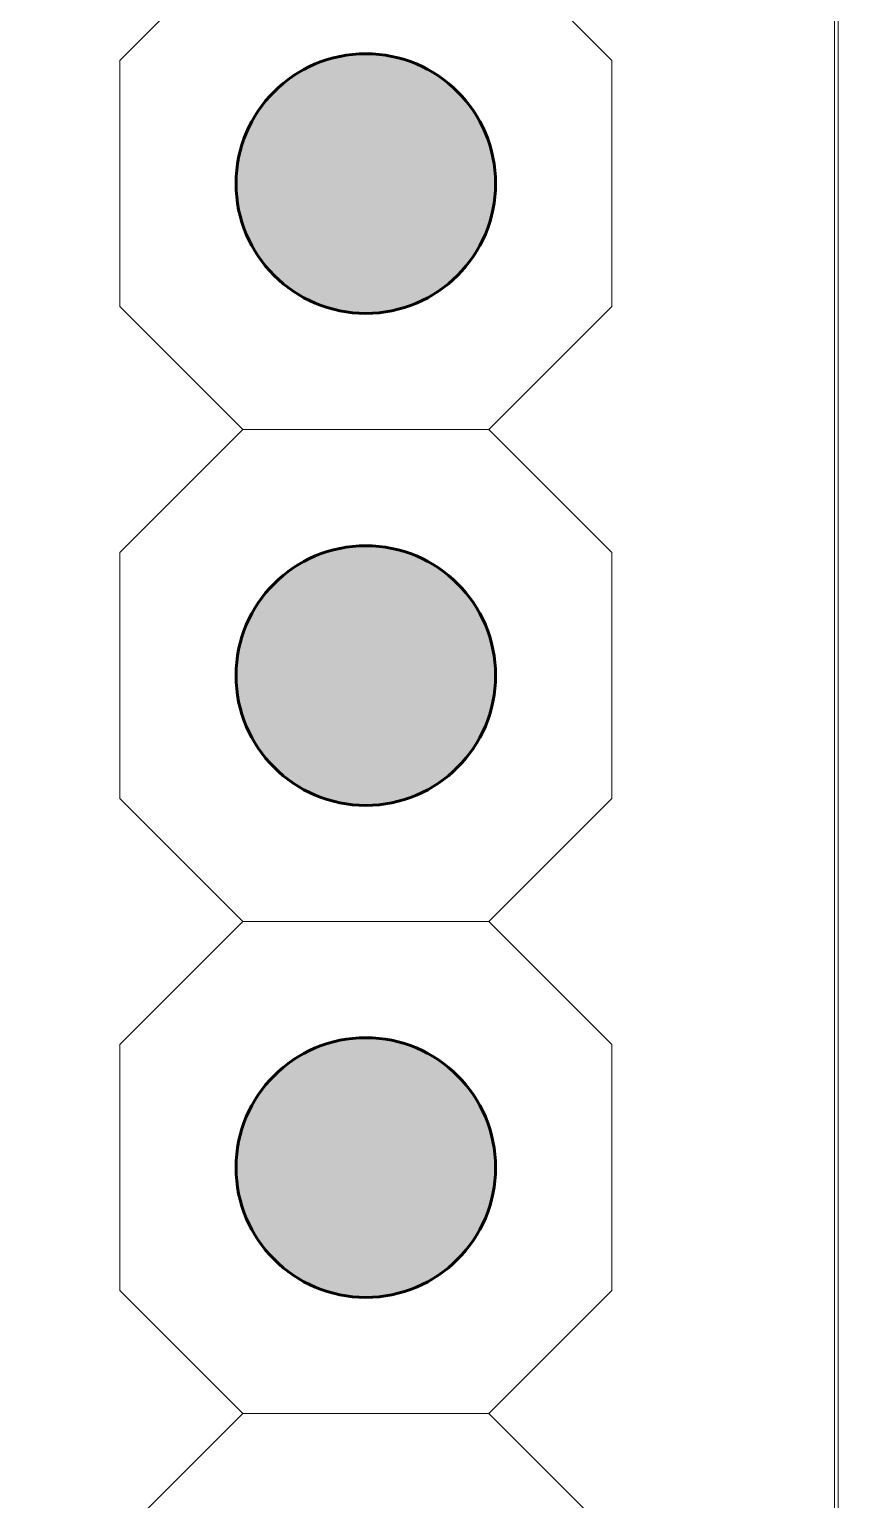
# Model space of a CAD drawing. Header units: inches. Extents: x 3.6 to 56.9, y 3.5 to 76.6.
# Drawn here: x 52.68 to 56.86, y 48.46 to 56.05 of the extents above; entities that cross this region are included whole.
import ezdxf

# ---------------------------------------------------------------- set-up
doc = ezdxf.new("R2010")
doc.units = ezdxf.units.IN
doc.header["$MEASUREMENT"] = 0
for name, color, linetype in [('board', 7, 'Continuous'), ('copper', 7, 'Continuous'), ('mask', 7, 'Continuous'), ('silk', 7, 'Continuous')]:
    doc.layers.add(name, color=color, linetype=linetype)

msp = doc.modelspace()

# ---------------------------------------------------------------- hatches: boundary and pattern name
at = {"layer": 'mask', "true_color": 0xffffff}
h = msp.add_hatch(color=7, dxfattribs=at)
edge = h.paths.add_edge_path()
edge.add_spline(control_points=[(54.4137, 54.584), (54.0435, 54.584), (53.7434, 54.8841), (53.7434, 55.2543), (53.7434, 55.6245), (54.0435, 55.9245), (54.4137, 55.9245), (54.7838, 55.9245), (55.0839, 55.6245), (55.0839, 55.2543), (55.0839, 54.8841), (54.7838, 54.584), (54.4137, 54.584)], knot_values=[0, 0, 0, 0, 1, 1, 1, 2, 2, 2, 3, 3, 3, 4, 4, 4, 4], degree=3, periodic=1)
h = msp.add_hatch(color=7, dxfattribs=at)
edge = h.paths.add_edge_path()
edge.add_spline(control_points=[(54.4137, 52.044), (54.0435, 52.044), (53.7434, 52.3441), (53.7434, 52.7143), (53.7434, 53.0844), (54.0435, 53.3845), (54.4137, 53.3845), (54.7838, 53.3845), (55.0839, 53.0844), (55.0839, 52.7143), (55.0839, 52.3441), (54.7838, 52.044), (54.4137, 52.044)], knot_values=[0, 0, 0, 0, 1, 1, 1, 2, 2, 2, 3, 3, 3, 4, 4, 4, 4], degree=3, periodic=1)
h = msp.add_hatch(color=7, dxfattribs=at)
edge = h.paths.add_edge_path()
edge.add_spline(control_points=[(54.4137, 49.504), (54.0435, 49.504), (53.7434, 49.8041), (53.7434, 50.1743), (53.7434, 50.5444), (54.0435, 50.8445), (54.4137, 50.8445), (54.7838, 50.8445), (55.0839, 50.5444), (55.0839, 50.1743), (55.0839, 49.8041), (54.7838, 49.504), (54.4137, 49.504)], knot_values=[0, 0, 0, 0, 1, 1, 1, 2, 2, 2, 3, 3, 3, 4, 4, 4, 4], degree=3, periodic=1)

# ---------------------------------------------------------------- linework, layer by layer
at = {"layer": 'board', "color": 7, "lineweight": 20, "true_color": 0xffffff}
msp.add_lwpolyline([(3.6364, 60.5691), (56.8332, 60.5691), (56.8332, 3.7723), (3.6364, 3.7723), (3.6364, 60.5691)], dxfattribs=at)
msp.add_open_spline([(56.8521, 12.1646), (56.8521, 12.1646), (55.3337, 10.6434), (55.3337, 10.6434), (55.3337, 10.6434), (43.9474, 10.6434), (43.9474, 10.6434), (43.9474, 10.6434), (41.4173, 8.1094), (41.4173, 8.1094), (41.4173, 8.1094), (8.7761, 8.1094), (8.7761, 8.1094), (8.7761, 8.1094), (6.246, 10.6434), (6.246, 10.6434), (6.246, 10.6434), (4.7111, 10.6434), (4.7111, 10.6434), (4.2186, 10.5873), (3.7727, 10.9401), (3.7148, 11.4312), (3.7074, 11.4979), (3.7074, 11.5709), (3.7148, 11.6404), (3.7148, 11.6404), (3.7148, 75.5088), (3.7148, 75.5088), (3.6569, 76.0016), (4.0097, 76.4482), (4.5011, 76.5061), (4.5706, 76.5142), (4.6408, 76.5142), (4.7114, 76.5061), (4.7114, 76.5061), (55.8558, 76.5061), (55.8558, 76.5061), (56.3487, 76.5636), (56.7949, 76.2104), (56.8521, 75.7176), (56.8602, 75.6481), (56.8602, 75.5779), (56.8521, 75.5088), (56.8521, 75.5088), (56.8521, 12.1646), (56.8521, 12.1646)], degree=3, knots=[0, 0, 0, 0, 1, 1, 1, 2, 2, 2, 3, 3, 3, 4, 4, 4, 5, 5, 5, 6, 6, 6, 7, 7, 7, 8, 8, 8, 9, 9, 9, 10, 10, 10, 11, 11, 11, 12, 12, 12, 13, 13, 13, 14, 14, 14, 15, 15, 15, 15], dxfattribs=at)
at = {"layer": 'copper', "color": 7, "lineweight": 30, "true_color": 0xffffff}
for points in [[(54.4137, 54.584), (54.0435, 54.584), (53.7434, 54.8841), (53.7434, 55.2543), (53.7434, 55.6245), (54.0435, 55.9246), (54.4137, 55.9246), (54.7839, 55.9246), (55.0839, 55.6245), (55.0839, 55.2543), (55.0839, 54.8841), (54.7839, 54.584), (54.4137, 54.584)], [(54.4137, 52.044), (54.0435, 52.044), (53.7434, 52.3441), (53.7434, 52.7143), (53.7434, 53.0845), (54.0435, 53.3845), (54.4137, 53.3845), (54.7839, 53.3845), (55.0839, 53.0845), (55.0839, 52.7143), (55.0839, 52.3441), (54.7839, 52.044), (54.4137, 52.044)], [(54.4137, 49.504), (54.0435, 49.504), (53.7434, 49.8041), (53.7434, 50.1743), (53.7434, 50.5445), (54.0435, 50.8445), (54.4137, 50.8445), (54.7839, 50.8445), (55.0839, 50.5445), (55.0839, 50.1743), (55.0839, 49.8041), (54.7839, 49.504), (54.4137, 49.504)]]:
    msp.add_open_spline(points, degree=3, knots=[0, 0, 0, 0, 1, 1, 1, 2, 2, 2, 3, 3, 3, 4, 4, 4, 4], dxfattribs=at)
at = {"layer": 'mask', "color": 7, "lineweight": 60, "true_color": 0xffffff}
for points in [[(54.4137, 54.584), (54.0435, 54.584), (53.7434, 54.8841), (53.7434, 55.2543), (53.7434, 55.6245), (54.0435, 55.9246), (54.4137, 55.9246), (54.7839, 55.9246), (55.0839, 55.6245), (55.0839, 55.2543), (55.0839, 54.8841), (54.7839, 54.584), (54.4137, 54.584)], [(54.4137, 52.044), (54.0435, 52.044), (53.7434, 52.3441), (53.7434, 52.7143), (53.7434, 53.0845), (54.0435, 53.3845), (54.4137, 53.3845), (54.7839, 53.3845), (55.0839, 53.0845), (55.0839, 52.7143), (55.0839, 52.3441), (54.7839, 52.044), (54.4137, 52.044)], [(54.4137, 49.504), (54.0435, 49.504), (53.7434, 49.8041), (53.7434, 50.1743), (53.7434, 50.5445), (54.0435, 50.8445), (54.4137, 50.8445), (54.7839, 50.8445), (55.0839, 50.5445), (55.0839, 50.1743), (55.0839, 49.8041), (54.7839, 49.504), (54.4137, 49.504)]]:
    msp.add_open_spline(points, degree=3, knots=[0, 0, 0, 0, 1, 1, 1, 2, 2, 2, 3, 3, 3, 4, 4, 4, 4], dxfattribs=at)
at = {"layer": 'mask', "lineweight": 0}
for points in [[(54.4137, 54.584), (54.0435, 54.584), (53.7434, 54.8841), (53.7434, 55.2543), (53.7434, 55.6245), (54.0435, 55.9245), (54.4137, 55.9245), (54.7838, 55.9245), (55.0839, 55.6245), (55.0839, 55.2543), (55.0839, 54.8841), (54.7838, 54.584), (54.4137, 54.584)], [(54.4137, 52.044), (54.0435, 52.044), (53.7434, 52.3441), (53.7434, 52.7143), (53.7434, 53.0844), (54.0435, 53.3845), (54.4137, 53.3845), (54.7838, 53.3845), (55.0839, 53.0844), (55.0839, 52.7143), (55.0839, 52.3441), (54.7838, 52.044), (54.4137, 52.044)], [(54.4137, 49.504), (54.0435, 49.504), (53.7434, 49.8041), (53.7434, 50.1743), (53.7434, 50.5444), (54.0435, 50.8445), (54.4137, 50.8445), (54.7838, 50.8445), (55.0839, 50.5444), (55.0839, 50.1743), (55.0839, 49.8041), (54.7838, 49.504), (54.4137, 49.504)]]:
    msp.add_open_spline(points, degree=3, knots=[0, 0, 0, 0, 1, 1, 1, 2, 2, 2, 3, 3, 3, 4, 4, 4, 4], dxfattribs=at)
at = {"layer": 'silk', "color": 7, "lineweight": 20, "true_color": 0xffffff}
msp.add_lwpolyline([(3.6364, 60.5691), (56.8332, 60.5691), (56.8332, 3.7723), (3.6364, 3.7723), (3.6364, 60.5691)], dxfattribs=at)
at = {"layer": 'silk', "color": 7, "lineweight": 15, "true_color": 0xffffff}
for points in [[(53.1437, 55.8893), (53.7787, 56.5243)], [(55.0487, 56.5243), (55.6837, 55.8893)], [(53.1437, 54.6193), (53.1437, 55.8893)], [(55.6837, 55.8893), (55.6837, 54.6193)], [(53.7787, 53.9843), (53.1437, 54.6193)], [(55.6837, 54.6193), (55.0487, 53.9843)], [(53.1437, 53.3493), (53.7787, 53.9843)], [(53.7787, 53.9843), (55.0487, 53.9843)], [(55.0487, 53.9843), (55.6837, 53.3493)], [(53.1437, 52.0791), (53.1437, 53.3493)], [(55.6837, 53.3493), (55.6837, 52.0791)], [(53.7787, 51.4443), (53.1437, 52.0791)], [(55.6837, 52.0791), (55.0487, 51.4443)], [(53.1437, 50.8093), (53.7787, 51.4443)], [(53.7787, 51.4443), (55.0487, 51.4443)], [(55.0487, 51.4443), (55.6837, 50.8093)], [(53.1437, 49.5393), (53.1437, 50.8093)], [(55.6837, 50.8093), (55.6837, 49.5393)], [(53.1437, 49.5393), (53.7787, 48.9041)], [(55.0487, 48.9041), (55.6837, 49.5393)], [(53.1437, 48.2693), (53.7787, 48.9041)], [(53.7787, 48.9041), (55.0487, 48.9041)], [(55.0487, 48.9041), (55.6837, 48.2693)]]:
    msp.add_lwpolyline(points, dxfattribs=at)
at = {"layer": 'silk', "color": 18, "lineweight": 60, "true_color": 0x000000}
for points in [[(54.4137, 54.584), (54.0435, 54.584), (53.7434, 54.8841), (53.7434, 55.2543), (53.7434, 55.6245), (54.0435, 55.9246), (54.4137, 55.9246), (54.7839, 55.9246), (55.0839, 55.6245), (55.0839, 55.2543), (55.0839, 54.8841), (54.7839, 54.584), (54.4137, 54.584)], [(54.4137, 52.044), (54.0435, 52.044), (53.7434, 52.3441), (53.7434, 52.7143), (53.7434, 53.0845), (54.0435, 53.3845), (54.4137, 53.3845), (54.7839, 53.3845), (55.0839, 53.0845), (55.0839, 52.7143), (55.0839, 52.3441), (54.7839, 52.044), (54.4137, 52.044)], [(54.4137, 49.504), (54.0435, 49.504), (53.7434, 49.8041), (53.7434, 50.1743), (53.7434, 50.5445), (54.0435, 50.8445), (54.4137, 50.8445), (54.7839, 50.8445), (55.0839, 50.5445), (55.0839, 50.1743), (55.0839, 49.8041), (54.7839, 49.504), (54.4137, 49.504)]]:
    msp.add_open_spline(points, degree=3, knots=[0, 0, 0, 0, 1, 1, 1, 2, 2, 2, 3, 3, 3, 4, 4, 4, 4], dxfattribs=at)
at = {"layer": 'silk', "lineweight": 0}
for points in [[(54.4137, 54.584), (54.0435, 54.584), (53.7434, 54.8841), (53.7434, 55.2543), (53.7434, 55.6245), (54.0435, 55.9245), (54.4137, 55.9245), (54.7838, 55.9245), (55.0839, 55.6245), (55.0839, 55.2543), (55.0839, 54.8841), (54.7838, 54.584), (54.4137, 54.584)], [(54.4137, 52.044), (54.0435, 52.044), (53.7434, 52.3441), (53.7434, 52.7143), (53.7434, 53.0844), (54.0435, 53.3845), (54.4137, 53.3845), (54.7838, 53.3845), (55.0839, 53.0844), (55.0839, 52.7143), (55.0839, 52.3441), (54.7838, 52.044), (54.4137, 52.044)], [(54.4137, 49.504), (54.0435, 49.504), (53.7434, 49.8041), (53.7434, 50.1743), (53.7434, 50.5444), (54.0435, 50.8445), (54.4137, 50.8445), (54.7838, 50.8445), (55.0839, 50.5444), (55.0839, 50.1743), (55.0839, 49.8041), (54.7838, 49.504), (54.4137, 49.504)]]:
    msp.add_open_spline(points, degree=3, knots=[0, 0, 0, 0, 1, 1, 1, 2, 2, 2, 3, 3, 3, 4, 4, 4, 4], dxfattribs=at)

doc.saveas('drawing.dxf')
